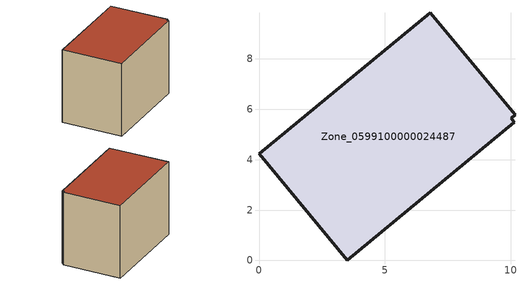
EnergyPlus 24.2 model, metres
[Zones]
Zone_0599100000024487
 floor ground (C_G): 10.02,5.64 10.14,5.49 3.5,0 0,4.23 6.79,9.84 10.16,5.78 z0
 wall outside (C_F): 10.16,5.78 6.79,9.84 0,4.23 3.5,0 10.14,5.49 10.02,5.64 10.16,5.78 z0:6.71
 roof outside (C_R): 10.14,5.49 10.02,5.64 10.16,5.78 6.79,9.84 0,4.23 3.5,0 z6.71
[BUILDING]
Pand.0599100000024487: North Axis=0; Terrain=City; Loads Convergence Tolerance Value=0.04; Temperature Convergence Tolerance Value=0.4; Solar Distribution=FullExterior; Maximum Number of Warmup Days=25; Minimum Number of Warmup Days=1
[Site:Location]
Rotterdam.The.Hague.AP_ZH_NLD Design_Conditions: Latitude=51.96; Longitude=4.45; Time Zone=1; Elevation=-4.5
[SITE:GROUNDTEMPERATURE:BUILDINGSURFACE]
18, 18, 18, 18, 18, 18, 18, 18, 18, 18, 18, 18
[MATERIAL] Thermal Absorptance=0.9; Solar Absorptance=0.7; Visible Absorptance=0.7
Name | Roughness | Thickness | Conductivity | Density | Specific Heat
G.TC.1946 | MediumSmooth | 0.15 | 1 | 540 | 1210
F.TC.1946 | Rough | 0.3 | 0.857143 | 1920 | 840
R.TC.1946 | MediumRough | 0.2 | 0.909091 | 1500 | 1000
[CONSTRUCTION]
C_G: G.TC.1946
C_F: F.TC.1946
C_R: R.TC.1946
[ZONE]
Zone_0599100000024487: Type=1; Multiplier=1; Ceiling Height=Autocalculate; Volume=Autocalculate; Floor Area=autocalculate; Part of Total Floor Area=Yes
[ZONEINFILTRATION:DESIGNFLOWRATE]
Infil_Zone_0599100000024487: Zone or ZoneList or Space or SpaceList=Zone_0599100000024487; Schedule=AlwaysOn; Design Flow Rate Calculation Method=Flow/Area; Flow Rate per Floor Area=0.003; Constant Term Coefficient=1; Temperature Term Coefficient=0; Velocity Term Coefficient=0; Velocity Squared Term Coefficient=0
[HVACTEMPLATE:ZONE:IDEALLOADSAIRSYSTEM]
Zone_0599100000024487: Maximum Heating Supply Air Temperature=50; Minimum Cooling Supply Air Temperature=13; Maximum Heating Supply Air Humidity Ratio=0.0156; Minimum Cooling Supply Air Humidity Ratio=0.0077; Heating Limit=NoLimit; Cooling Limit=NoLimit; Dehumidification Control Type=ConstantSensibleHeatRatio; Cooling Sensible Heat Ratio=0.7; Dehumidification Setpoint=60; Humidification Control Type=None; Humidification Setpoint=30; Outdoor Air Method=None; Outdoor Air Flow Rate per Person=0.00944; Outdoor Air Flow Rate per Zone Floor Area=0; Outdoor Air Flow Rate per Zone=0; Demand Controlled Ventilation Type=None; Outdoor Air Economizer Type=NoEconomizer; Heat Recovery Type=None; Sensible Heat Recovery Effectiveness=0.7; Latent Heat Recovery Effectiveness=0.65
[ZONECONTROL:THERMOSTAT]
ThermostatControl_Zone_0599100000024487: Zone or ZoneList=Zone_0599100000024487; Control Type Schedule=DualSetpointControlType; Control 1=Thermostat_Zone_0599100000024487; Temperature Difference Between Cutout And Setpoint=0
[THERMOSTATSETPOINT:DUALSETPOINT]
Thermostat_Zone_0599100000024487: Heating Setpoint Temperature Schedule=HeatingSetpoint_Zone_0599100000024487; Cooling Setpoint Temperature Schedule=CoolingSetpoint_Zone_0599100000024487
[SCHEDULE:COMPACT]
HeatingSetpoint_Zone_0599100000024487: Through: 12/31, For: AllDays, Until: 24:00, 21
CoolingSetpoint_Zone_0599100000024487: Through: 12/31, For: AllDays, Until: 24:00, 24
DualSetpointControlType: Through: 12/31, For: AllDays, Until: 24:00, 4
AlwaysOn: Through: 12/31, For: AllDays, Until: 24:00, 1
